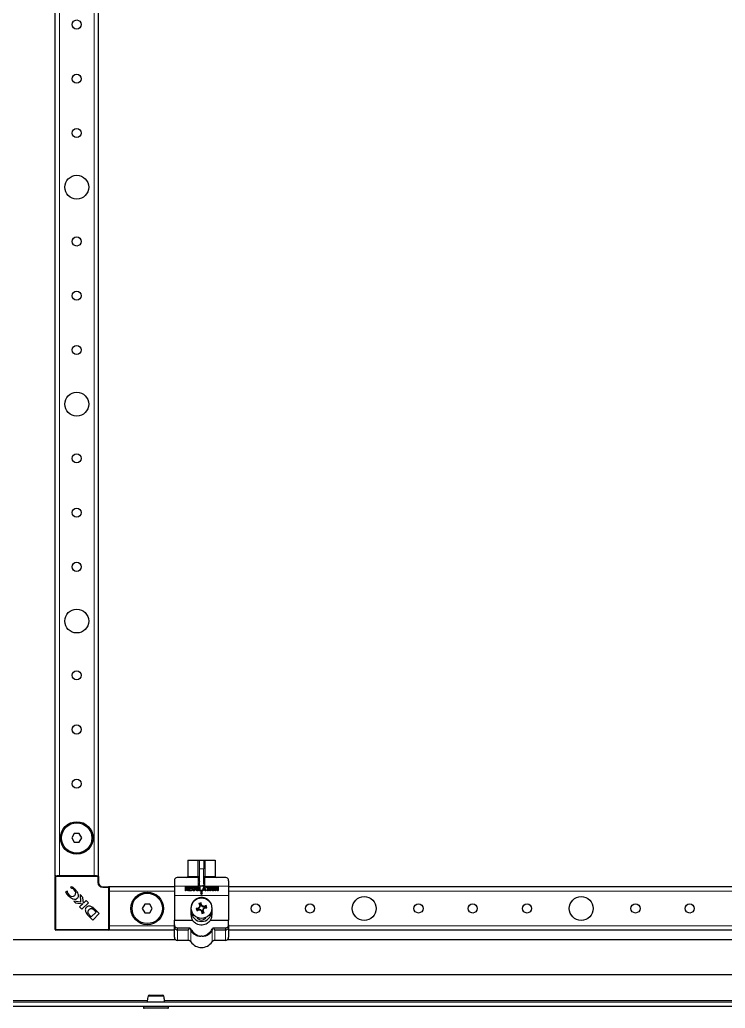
# Model space of a CAD drawing. Header units: millimetres. Extents: x -1275 to 3240, y -1281 to 1219.
# Drawn here: x -264 to 61.1, y -899.7 to -444 of the extents above; entities that cross this region are included whole.
import ezdxf

# ---------------------------------------------------------------- set-up
doc = ezdxf.new("R2010")
doc.units = ezdxf.units.MM

msp = doc.modelspace()

# ---------------------------------------------------------------- linework, layer by layer
at = {"color": 7, "linetype": 'Continuous', "lineweight": 25}
for p, q in [((-247.76, -838.72), (-247.76, 396.28)), ((-227.76, -838.72), (-227.76, 396.28)), ((-238.91, -819.22), (-240.07, -821.22)), ((-236.6, -819.22), (-238.91, -819.22)), ((-235.45, -821.22), (-236.6, -819.22)), ((-240.07, -821.22), (-238.91, -823.22)), ((-238.91, -823.22), (-236.6, -823.22)), ((-236.6, -823.22), (-235.45, -821.22)), ((-186.51, -831.42), (-186.51, -838.92)), ((-186.51, -831.42), (-181.98, -831.42)), ((-181.98, -831.42), (-181.26, -831.42)), ((-181.26, -831.42), (-179.26, -831.42)), ((-181.26, -835.42), (-181.26, -831.42)), ((-179.26, -831.42), (-179.26, -835.42)), ((-179.26, -831.42), (-178.53, -831.42)), ((-178.53, -831.42), (-174.01, -831.42)), ((-174.01, -831.42), (-174.01, -838.92)), ((-181.26, -841.36), (-181.26, -835.42)), ((-179.26, -841.35), (-179.26, -835.42)), ((-247.46, -838.72), (-247.76, -838.72)), ((-247.76, -863.42), (-247.76, -839.02)), ((-247.46, -838.72), (-246.81, -838.72)), ((-245.76, -838.72), (-246.81, -838.72)), ((-229.76, -838.72), (-245.76, -838.72)), ((-228.7, -838.72), (-229.76, -838.72)), ((-228.7, -838.72), (-228.06, -838.72)), ((-227.76, -838.72), (-228.06, -838.72)), ((-227.76, -839.02), (-227.76, -841.72)), ((-192.76, -840.92), (-192.76, -843.42)), ((-181.76, -839.42), (-191.26, -839.42)), ((-169.26, -839.42), (-178.76, -839.42)), ((-167.76, -840.92), (-167.76, -843.42)), ((-242.21, -845.78), (-242.9, -846.11)), ((-242.08, -845.92), (-242.21, -845.78)), ((-240.13, -843.72), (-240.64, -843.97)), ((-240.64, -843.97), (-240.53, -844.08)), ((-236.17, -847.35), (-235.99, -850.82)), ((-234.88, -848.63), (-236.17, -847.35)), ((-225.76, -843.72), (-223.06, -843.72)), ((-192.76, -843.72), (-222.76, -843.72)), ((-222.76, -843.72), (-222.76, -844.02)), ((-222.76, -844.02), (-222.76, -844.66)), ((-222.76, -844.66), (-222.76, -845.72)), ((-222.76, -845.72), (-222.76, -861.72)), ((-192.76, -843.42), (-192.76, -847.67)), ((-187.66, -843.77), (-186.91, -843.77)), ((-187.66, -845.43), (-187.66, -843.77)), ((-186.91, -844.03), (-187.4, -844.03)), ((-187.4, -844.03), (-187.4, -844.54)), ((-187.4, -844.54), (-186.81, -844.54)), ((-187.11, -844.8), (-187.4, -844.8)), ((-187.4, -844.8), (-187.4, -845.43)), ((-186.62, -845.51), (-187.11, -844.8)), ((-186.81, -844.8), (-186.4, -845.37)), ((-186.06, -845.54), (-186.06, -843.77)), ((-186.06, -843.77), (-185, -843.77)), ((-185, -845.54), (-186.06, -845.54)), ((-185, -844.03), (-185.79, -844.03)), ((-185.79, -844.03), (-185.79, -844.44)), ((-185.79, -844.44), (-185.05, -844.44)), ((-185.05, -844.7), (-185.79, -844.7)), ((-185.79, -844.7), (-185.79, -845.28)), ((-185.79, -845.28), (-185, -845.28)), ((-183.72, -844.61), (-183.23, -844.61)), ((-183.52, -844.87), (-183.72, -844.87)), ((-183.23, -844.61), (-183.23, -844.91)), ((-182.8, -844.96), (-182.8, -843.88)), ((-182.53, -843.88), (-182.53, -844.96)), ((-181.79, -844.94), (-181.79, -843.88)), ((-181.53, -843.88), (-181.53, -844.94)), ((-181.24, -845.57), (-181.24, -843.9)), ((-180.18, -845.57), (-181.24, -845.57)), ((-180.98, -843.9), (-180.98, -845.3)), ((-180.98, -845.3), (-180.18, -845.3)), ((-180.51, -846.77), (-180.76, -846.77)), ((-180.76, -846.77), (-180.26, -847.27)), ((-180.01, -845.77), (-180.51, -845.77)), ((-180.51, -845.77), (-180.51, -846.77)), ((-180.26, -847.27), (-179.76, -846.77)), ((-180.01, -846.77), (-180.01, -845.77)), ((-179.76, -846.77), (-180.01, -846.77)), ((-179.82, -845.39), (-179.24, -843.86)), ((-179.48, -845.23), (-179.57, -845.48)), ((-178.67, -845.23), (-179.48, -845.23)), ((-179.08, -844.1), (-179.39, -844.97)), ((-179.39, -844.97), (-178.76, -844.97)), ((-178.76, -844.97), (-179.08, -844.1)), ((-178.92, -843.88), (-178.33, -845.39)), ((-178.57, -845.47), (-178.67, -845.23)), ((-177.99, -843.77), (-176.87, -843.77)), ((-177.57, -844.03), (-177.99, -844.03)), ((-177.57, -845.5), (-177.57, -844.03)), ((-176.87, -844.03), (-177.26, -844.03)), ((-177.26, -844.03), (-177.26, -845.5)), ((-176.4, -845.43), (-176.4, -843.9)), ((-176.13, -843.9), (-176.13, -845.43)), ((-173.98, -845.43), (-173.98, -843.87)), ((-173.71, -843.83), (-172.9, -845.06)), ((-172.88, -845.46), (-173.71, -844.19)), ((-173.71, -844.19), (-173.71, -845.43)), ((-172.9, -845.06), (-172.9, -843.88)), ((-172.63, -843.88), (-172.63, -845.43)), ((-167.76, -843.42), (-167.76, -847.67)), ((312.24, -843.72), (-167.76, -843.72)), ((-239.09, -850.35), (-238.29, -851.14)), ((-235.99, -850.82), (-239.09, -850.35)), ((-238.29, -851.14), (-235.02, -851.63)), ((-235.02, -851.63), (-236.41, -853.02)), ((-235.37, -854.07), (-232.41, -851.11)), ((-234.71, -851.29), (-234.88, -848.63)), ((-233.47, -850.05), (-234.71, -851.29)), ((-232.41, -851.11), (-233.47, -850.05)), ((-206.41, -851.72), (-207.57, -853.72)), ((-204.1, -851.72), (-206.41, -851.72)), ((-202.95, -853.72), (-204.1, -851.72)), ((-192.76, -847.67), (-192.76, -859.17)), ((-181.17, -851.53), (-181.47, -851.41)), ((-181.17, -851.53), (-180.59, -851.36)), ((-180.76, -852.22), (-181.17, -851.53)), ((-180.59, -851.36), (-180.39, -851.1)), ((-180.59, -851.36), (-180.55, -852.16)), ((-180.55, -852.16), (-180.33, -852.06)), ((-167.76, -847.67), (-167.76, -859.17)), ((-236.41, -853.02), (-235.37, -854.07)), ((-231.07, -857.55), (-228.88, -855.37)), ((-230.36, -859.07), (-227.4, -856.11)), ((-228.88, -855.37), (-229.56, -854.71)), ((-229.29, -854.22), (-229.31, -854.2)), ((-227.4, -856.11), (-229.29, -854.22)), ((-207.57, -853.72), (-206.41, -855.72)), ((-206.41, -855.72), (-204.1, -855.72)), ((-204.1, -855.72), (-202.95, -853.72)), ((-185.11, -853.57), (-185.11, -856.57)), ((-184.91, -855.07), (-185.11, -855.07)), ((-182.46, -853.9), (-182.73, -853.7)), ((-182.46, -853.9), (-181.66, -853.86)), ((-182.29, -854.48), (-182.46, -853.9)), ((-182.29, -854.48), (-182.41, -854.78)), ((-181.6, -854.07), (-182.29, -854.48)), ((-181.66, -853.86), (-181.77, -853.64)), ((-181.66, -853.86), (-180.99, -853.16)), ((-181.6, -854.07), (-181.57, -854.32)), ((-180.66, -854.3), (-181.6, -854.07)), ((-180.99, -853.16), (-181.21, -853.05)), ((-180.76, -852.22), (-181.01, -852.26)), ((-180.99, -853.16), (-180.76, -852.22)), ((-180.66, -854.3), (-180.78, -854.52)), ((-179.96, -854.97), (-180.66, -854.3)), ((-180.55, -852.16), (-179.85, -852.83)), ((-179.96, -854.97), (-180.18, -855.07)), ((-179.93, -855.77), (-180.12, -856.04)), ((-179.93, -855.77), (-179.96, -854.97)), ((-179.35, -855.6), (-179.93, -855.77)), ((-179.85, -852.83), (-179.74, -852.62)), ((-179.85, -852.83), (-178.91, -853.06)), ((-179.52, -853.97), (-179.75, -854.91)), ((-179.75, -854.91), (-179.51, -854.88)), ((-179.75, -854.91), (-179.35, -855.6)), ((-178.85, -853.27), (-179.52, -853.97)), ((-179.52, -853.97), (-179.31, -854.09)), ((-179.35, -855.6), (-179.05, -855.72)), ((-178.91, -853.06), (-178.95, -852.82)), ((-178.91, -853.06), (-178.22, -852.66)), ((-178.05, -853.24), (-178.85, -853.27)), ((-178.85, -853.27), (-178.75, -853.49)), ((-178.22, -852.66), (-178.1, -852.36)), ((-178.22, -852.66), (-178.05, -853.24)), ((-178.05, -853.24), (-177.79, -853.43)), ((-175.41, -855.07), (-175.61, -855.07)), ((-175.41, -856.57), (-175.41, -853.57)), ((-232.36, -857.08), (-230.36, -859.07)), ((-231.81, -856.83), (-231.07, -857.55)), ((-192.76, -861.31), (-192.76, -859.17)), ((-192.76, -859.17), (-184.35, -859.17)), ((-176.16, -859.17), (-167.76, -859.17)), ((-167.76, -861.31), (-167.76, -859.17)), ((-223.06, -863.72), (-247.46, -863.72)), ((-222.76, -861.72), (-222.76, -862.77)), ((-222.76, -862.77), (-222.76, -863.42)), ((-222.76, -863.42), (-222.76, -863.72)), ((-192.76, -863.72), (-222.76, -863.72)), ((-192.76, -862.22), (-192.76, -861.31)), ((-192.76, -867.02), (-192.76, -862.22)), ((-191.26, -862.7), (-185.74, -862.7)), ((-191.26, -863.6), (-186.35, -863.6)), ((-174.78, -862.7), (-169.26, -862.7)), ((-174.17, -863.6), (-169.26, -863.6)), ((-167.76, -861.31), (-167.76, -862.22)), ((-167.76, -862.22), (-167.76, -867.02)), ((312.24, -863.72), (-167.76, -863.72)), ((-192.16, -868.22), (-292.51, -868.22)), ((-186.35, -868.52), (-191.26, -868.52)), ((-169.26, -868.52), (-174.17, -868.52)), ((337.74, -868.22), (-168.36, -868.22)), ((-295.26, -884.22), (337.74, -884.22)), ((-300.96, -896.72), (389.44, -896.72)), ((-300.96, -898.72), (389.44, -898.72)), ((-207.01, -898.72), (-207.01, -899.47)), ((-204.27, -899.72), (-206.76, -899.72)), ((-195.76, -899.72), (-204.27, -899.72)), ((-195.51, -899.47), (-195.51, -898.72))]:
    msp.add_line(p, q, dxfattribs=at)
at = {"color": 8, "linetype": 'Continuous', "lineweight": 18}
for p, q in [((-245.76, -838.72), (-245.76, 396.28)), ((-229.76, -838.72), (-229.76, 396.28)), ((-181.98, -838.92), (-181.98, -831.42)), ((-178.53, -831.42), (-178.53, -838.92)), ((-179.26, -835.42), (-181.26, -835.42)), ((-247.76, -839.02), (-247.46, -839.02)), ((-247.46, -838.72), (-247.46, -839.02)), ((-247.46, -839.02), (-247.46, -863.42)), ((-228.06, -839.02), (-247.46, -839.02)), ((-228.06, -838.72), (-228.06, -839.02)), ((-228.06, -841.72), (-228.06, -839.02)), ((-228.06, -839.02), (-227.76, -839.02)), ((-227.76, -841.72), (-228.06, -841.72)), ((-186.51, -838.92), (-181.98, -838.92)), ((-181.98, -838.92), (-181.26, -838.92)), ((-181.76, -843.42), (-181.76, -839.42)), ((-181.26, -843.42), (-181.26, -841.36)), ((-179.26, -838.92), (-178.53, -838.92)), ((-178.76, -839.42), (-178.76, -843.35)), ((-178.53, -838.92), (-174.01, -838.92)), ((-225.76, -843.72), (-225.76, -844.02)), ((-223.06, -844.02), (-225.76, -844.02)), ((-223.06, -843.72), (-223.06, -844.02)), ((-223.06, -863.42), (-223.06, -844.02)), ((-223.06, -844.02), (-222.76, -844.02)), ((-192.76, -845.72), (-222.76, -845.72)), ((-181.76, -843.42), (-192.76, -843.42)), ((-167.76, -843.42), (-181.26, -843.42)), ((312.24, -845.72), (-167.76, -845.72)), ((-167.76, -847.67), (-192.76, -847.67)), ((-247.46, -863.42), (-247.76, -863.42)), ((-247.46, -863.42), (-223.06, -863.42)), ((-247.46, -863.42), (-247.46, -863.72)), ((-223.06, -863.42), (-223.06, -863.72)), ((-223.06, -863.42), (-222.76, -863.42)), ((-192.76, -861.72), (-222.76, -861.72)), ((-191.26, -862.7), (-191.26, -863.6)), ((-191.26, -863.6), (-191.26, -868.52)), ((-186.35, -868.52), (-186.35, -863.6)), ((-185.11, -864.2), (-185.11, -869.17)), ((-175.4, -869.17), (-175.4, -864.2)), ((-174.17, -863.6), (-174.17, -868.52)), ((-169.26, -863.6), (-169.26, -862.7)), ((-169.26, -868.52), (-169.26, -863.6)), ((312.24, -861.72), (-167.76, -861.72)), ((-205.23, -896.12), (-300.66, -896.12)), ((285.77, -896.12), (-197.29, -896.12)), ((-207.01, -899.47), (-204.4, -899.47)), ((-204.4, -899.47), (-195.51, -899.47))]:
    msp.add_line(p, q, dxfattribs=at)
at = {"color": 8, "linetype": 'Continuous', "lineweight": 18, "flags": 128}
for points in [[(-181.98, -838.92), (-181.98, -839.01), (-181.99, -839.11), (-182, -839.2), (-182.02, -839.27), (-182.04, -839.33), (-182.07, -839.38), (-182.09, -839.41), (-182.12, -839.42)], [(-178.4, -839.42), (-178.42, -839.41), (-178.45, -839.38), (-178.47, -839.33), (-178.49, -839.27), (-178.51, -839.2), (-178.52, -839.11), (-178.53, -839.01), (-178.53, -838.92)]]:
    msp.add_lwpolyline(points, dxfattribs=at)
at = {"color": 7, "linetype": 'Continuous', "lineweight": 25}
for centre, radius in [((-237.76, -446.22), 2.1), ((-237.76, -471.22), 2.1), ((-237.76, -496.22), 2.1), ((-237.76, -521.22), 5.5), ((-237.76, -546.22), 2.1), ((-237.76, -571.22), 2.1), ((-237.76, -596.22), 2.1), ((-237.76, -621.22), 5.5), ((-237.76, -646.22), 2.1), ((-237.76, -671.22), 2.1), ((-237.76, -696.22), 2.1), ((-237.76, -721.22), 5.5), ((-237.76, -746.22), 2.1), ((-237.76, -771.22), 2.1), ((-237.76, -796.22), 2.1), ((-237.76, -821.22), 7.5), ((-237.76, -821.22), 7), ((-205.26, -853.72), 7.5), ((-205.26, -853.72), 7), ((-180.26, -853.57), 4.75), ((-155.26, -853.72), 2.1), ((-130.26, -853.72), 2.1), ((-105.26, -853.72), 5.5), ((-80.26, -853.72), 2.1), ((-55.26, -853.72), 2.1), ((-30.26, -853.72), 2.1), ((-5.26, -853.72), 5.5), ((19.74, -853.72), 2.1), ((44.74, -853.72), 2.1)]:
    msp.add_circle(centre, radius, dxfattribs=at)
for centre, radius, start, end in [((-247.46, -839.02), 0.3, 90, 180), ((-228.06, -839.02), 0.3, 0, 90), ((-225.76, -841.72), 2, 180, 270), ((-187.01, -838.92), 0.5, 270, 0), ((-181.76, -838.92), 0.5, 270, 0), ((-178.76, -838.92), 0.5, 180, 270), ((-173.51, -838.92), 0.5, 180, 270), ((-239.76, -846.21), 1.97, 218.454, 305.887), ((-240.16, -846.64), 1.94, 323.3097, 52.3464), ((-223.06, -844.02), 0.3, 0, 90), ((-159.96, -923.13), 74.88, 105.834, 106.6907), ((-120.7, -818.63), 69.05, 208.3479, 209.1477), ((-249.26, -856.13), 69.05, 3.3769, 4.1768), ((-231.81, -907.44), 75.61, 46.4711, 47.0889), ((-229.15, -853.42), 4.87, 200.3445, 228.7777), ((-227.34, -852.64), 6.12, 216.9888, 223.0744), ((-180.26, -855.07), 4.65, 180, 0), ((-177.7, -922.57), 69.05, 93.3769, 94.1768), ((-110.69, -833.27), 74.88, 195.834, 196.6907), ((-215.2, -794.01), 69.05, 298.3479, 299.1477), ((-126.39, -905.12), 75.61, 136.4711, 137.0889), ((-162.55, -781.14), 75.61, 255.4358, 256.0536), ((-107.83, -871.27), 75.61, 165.4358, 166.0536), ((-128.7, -799.7), 75.61, 226.4711, 227.0889), ((-111.26, -851.01), 69.05, 183.3769, 184.1768), ((-200.55, -784), 74.88, 285.834, 286.6907), ((-197.96, -926), 75.61, 75.4358, 76.0536), ((-252.69, -835.86), 75.61, 345.4358, 346.0536), ((-239.81, -888.51), 69.05, 28.3479, 29.1477), ((-234.13, -802.01), 75.61, 316.4711, 317.0889), ((-145.32, -913.12), 69.05, 118.3479, 119.1477), ((-182.82, -784.57), 69.05, 273.3769, 274.1768), ((-249.82, -873.86), 74.88, 15.834, 16.6907), ((-180.26, -856.57), 2.5, 209.1764, 330.8236), ((-247.46, -863.42), 0.3, 180, 270), ((-223.06, -863.42), 0.3, 270, 0), ((-191.26, -867.02), 1.5, 180, 270), ((-186.35, -870.02), 1.5, 34.5604, 90), ((-180.26, -865.82), 5.89, 214.5604, 325.4396), ((-174.17, -870.02), 1.5, 90, 145.4396), ((-169.26, -867.02), 1.5, 270, 0), ((-204.37, -894.22), 0.5, 89.9637, 164.834), ((-198.15, -894.22), 0.5, 15.2465, 90.046), ((-206.76, -899.47), 0.25, 180, 270), ((-195.76, -899.47), 0.25, 270, 0)]:
    msp.add_arc(centre, radius, start, end, dxfattribs=at)
at = {"color": 8, "linetype": 'Continuous', "lineweight": 18}
msp.add_arc((-225.76, -841.72), 2.3, 180, 270, dxfattribs=at)
at = {"color": 7, "linetype": 'Continuous', "lineweight": 25}
msp.add_ellipse((15247.92, -843.42), major_axis=(15429.18, 0), ratio=0.000259, start_param=3.123591, end_param=3.141593, dxfattribs=at)
for points, knots in [([(-191.26, -839.42), (-191.26, -839.42), (-191.33, -839.42), (-191.68, -839.44), (-192.21, -839.68), (-192.68, -840.26), (-192.73, -840.73), (-192.76, -840.92)], [0, 0, 0, 0, 0.003231, 0.101221, 0.514725, 0.80586, 1, 1, 1, 1]), ([(-181.26, -841.36), (-181.3, -841.69), (-181.38, -842.4), (-181.63, -843.06), (-181.76, -843.41), (-181.76, -843.42)], [0, 0, 0, 0, 0.475461, 0.994056, 1, 1, 1, 1]), ([(-178.76, -843.35), (-178.76, -843.35), (-178.76, -843.34), (-178.77, -843.34), (-178.78, -843.32), (-178.82, -843.24), (-178.94, -842.91), (-179.16, -842.28), (-179.22, -841.68), (-179.26, -841.35)], [0, 0, 0, 0, 0.00167, 0.003889, 0.009531, 0.034361, 0.132751, 0.526214, 1, 1, 1, 1]), ([(-167.76, -840.92), (-167.78, -840.73), (-167.84, -840.26), (-168.31, -839.68), (-168.84, -839.44), (-169.19, -839.42), (-169.26, -839.42), (-169.26, -839.42)], [0, 0, 0, 0, 0.19414, 0.485275, 0.898779, 0.996769, 1, 1, 1, 1]), ([(-242.9, -846.11), (-242.72, -846.45), (-242.38, -847.08), (-241.89, -847.61), (-241.66, -847.85)], [0, 0, 0, 0, 0.5368, 1, 1, 1, 1]), ([(-241.3, -847.43), (-241.52, -847.17), (-241.9, -846.72), (-242.02, -846.16), (-242.08, -845.92)], [0, 0, 0, 0, 0.579608, 1, 1, 1, 1]), ([(-240.53, -844.08), (-240.22, -844.22), (-239.65, -844.48), (-239.19, -844.91), (-238.98, -845.11)], [0, 0, 0, 0, 0.547643, 1, 1, 1, 1]), ([(-238.62, -844.82), (-238.88, -844.58), (-239.35, -844.15), (-239.9, -843.85), (-240.13, -843.72)], [0, 0, 0, 0, 0.577653, 1, 1, 1, 1]), ([(-237.5, -849.05), (-237.36, -848.89), (-237.08, -848.55), (-236.91, -847.86), (-237.04, -846.98), (-237.61, -845.91), (-238.25, -845.22), (-238.62, -844.82)], [0, 0, 0, 0, 0.130532, 0.266031, 0.423997, 0.666819, 1, 1, 1, 1]), ([(-187.54, -845.57), (-187.56, -845.57), (-187.6, -845.56), (-187.65, -845.53), (-187.66, -845.48), (-187.66, -845.45), (-187.66, -845.43)], [0, 0, 0, 0, 0.280437, 0.558281, 0.778899, 1, 1, 1, 1]), ([(-187.4, -845.43), (-187.4, -845.45), (-187.4, -845.5), (-187.44, -845.55), (-187.5, -845.56), (-187.53, -845.57), (-187.54, -845.57)], [0, 0, 0, 0, 0.2804979, 0.5583245, 0.7788676, 1, 1, 1, 1]), ([(-186.91, -843.77), (-186.83, -843.78), (-186.69, -843.79), (-186.58, -843.87), (-186.53, -843.91)], [0, 0, 0, 0, 0.5597473, 1, 1, 1, 1]), ([(-186.72, -844.1), (-186.75, -844.08), (-186.81, -844.04), (-186.88, -844.03), (-186.91, -844.03)], [0, 0, 0, 0, 0.559136, 1, 1, 1, 1]), ([(-186.81, -844.54), (-186.79, -844.53), (-186.75, -844.53), (-186.72, -844.5), (-186.71, -844.49)], [0, 0, 0, 0, 0.558174, 1, 1, 1, 1]), ([(-186.57, -844.71), (-186.61, -844.74), (-186.68, -844.78), (-186.77, -844.8), (-186.81, -844.8)], [0, 0, 0, 0, 0.56031, 1, 1, 1, 1]), ([(-186.63, -844.29), (-186.64, -844.25), (-186.64, -844.18), (-186.69, -844.12), (-186.72, -844.1)], [0, 0, 0, 0, 0.559692, 1, 1, 1, 1]), ([(-186.71, -844.49), (-186.7, -844.48), (-186.67, -844.45), (-186.64, -844.38), (-186.64, -844.33), (-186.63, -844.29)], [0, 0, 0, 0, 0.279917, 0.56006, 1, 1, 1, 1]), ([(-186.52, -845.57), (-186.53, -845.57), (-186.55, -845.57), (-186.59, -845.55), (-186.61, -845.52), (-186.62, -845.51)], [0, 0, 0, 0, 0.28022, 0.561305, 1, 1, 1, 1]), ([(-186.37, -844.29), (-186.38, -844.39), (-186.4, -844.55), (-186.52, -844.66), (-186.57, -844.71)], [0, 0, 0, 0, 0.559457, 1, 1, 1, 1]), ([(-186.53, -843.91), (-186.48, -843.97), (-186.39, -844.08), (-186.38, -844.23), (-186.37, -844.29)], [0, 0, 0, 0, 0.5589475, 1, 1, 1, 1]), ([(-186.37, -845.44), (-186.37, -845.46), (-186.38, -845.5), (-186.43, -845.54), (-186.47, -845.56), (-186.51, -845.57), (-186.52, -845.57)], [0, 0, 0, 0, 0.278138, 0.558544, 0.779161, 1, 1, 1, 1]), ([(-186.4, -845.37), (-186.39, -845.38), (-186.38, -845.4), (-186.37, -845.43), (-186.37, -845.44)], [0, 0, 0, 0, 0.561079, 1, 1, 1, 1]), ([(-185.05, -844.44), (-185.03, -844.44), (-184.98, -844.44), (-184.93, -844.47), (-184.9, -844.52), (-184.9, -844.56), (-184.89, -844.57)], [0, 0, 0, 0, 0.280945, 0.559897, 0.779525, 1, 1, 1, 1]), ([(-184.89, -844.57), (-184.9, -844.59), (-184.9, -844.64), (-184.96, -844.7), (-185.01, -844.7), (-185.05, -844.7)], [0, 0, 0, 0, 0.2810994, 0.5597683, 1, 1, 1, 1]), ([(-185, -843.77), (-184.97, -843.77), (-184.93, -843.77), (-184.87, -843.8), (-184.85, -843.85), (-184.84, -843.88), (-184.84, -843.9)], [0, 0, 0, 0, 0.280872, 0.559701, 0.779382, 1, 1, 1, 1]), ([(-184.84, -843.9), (-184.84, -843.92), (-184.85, -843.97), (-184.9, -844.03), (-184.96, -844.03), (-185, -844.03)], [0, 0, 0, 0, 0.281053, 0.559663, 1, 1, 1, 1]), ([(-185, -845.28), (-184.98, -845.28), (-184.93, -845.28), (-184.88, -845.31), (-184.85, -845.36), (-184.84, -845.39), (-184.84, -845.41)], [0, 0, 0, 0, 0.280912, 0.5597137, 0.7794989, 1, 1, 1, 1]), ([(-184.84, -845.41), (-184.84, -845.43), (-184.85, -845.48), (-184.9, -845.54), (-184.96, -845.54), (-185, -845.54)], [0, 0, 0, 0, 0.281214, 0.559901, 1, 1, 1, 1]), ([(-184.5, -844.67), (-184.49, -844.53), (-184.48, -844.29), (-184.36, -844.09), (-184.3, -844)], [0, 0, 0, 0, 0.5603404, 1, 1, 1, 1]), ([(-184.31, -845.28), (-184.37, -845.17), (-184.48, -844.98), (-184.49, -844.77), (-184.5, -844.67)], [0, 0, 0, 0, 0.559347, 1, 1, 1, 1]), ([(-183.78, -845.57), (-183.84, -845.56), (-183.96, -845.55), (-184.15, -845.46), (-184.25, -845.35), (-184.31, -845.28)], [0, 0, 0, 0, 0.280314, 0.560507, 1, 1, 1, 1]), ([(-184.3, -844), (-184.23, -843.92), (-184.09, -843.77), (-183.9, -843.75), (-183.81, -843.75)], [0, 0, 0, 0, 0.559217, 1, 1, 1, 1]), ([(-183.82, -844.01), (-183.86, -844.01), (-183.93, -844.02), (-184.06, -844.09), (-184.21, -844.3), (-184.23, -844.52), (-184.24, -844.67)], [0, 0, 0, 0, 0.125332, 0.250695, 0.500738, 1, 1, 1, 1]), ([(-184.24, -844.67), (-184.23, -844.76), (-184.22, -844.91), (-184.15, -845.04), (-184.12, -845.1)], [0, 0, 0, 0, 0.55998, 1, 1, 1, 1]), ([(-184.12, -845.1), (-184.07, -845.16), (-183.99, -845.27), (-183.85, -845.29), (-183.79, -845.3)], [0, 0, 0, 0, 0.560858, 1, 1, 1, 1]), ([(-183.85, -844.74), (-183.85, -844.72), (-183.85, -844.68), (-183.82, -844.63), (-183.77, -844.61), (-183.74, -844.61), (-183.72, -844.61)], [0, 0, 0, 0, 0.2806366, 0.5588901, 0.7791438, 1, 1, 1, 1]), ([(-183.72, -844.87), (-183.74, -844.87), (-183.78, -844.87), (-183.83, -844.83), (-183.85, -844.79), (-183.85, -844.76), (-183.85, -844.74)], [0, 0, 0, 0, 0.280664, 0.558735, 0.779002, 1, 1, 1, 1]), ([(-183.63, -844.06), (-183.67, -844.04), (-183.73, -844.01), (-183.79, -844.01), (-183.82, -844.01)], [0, 0, 0, 0, 0.558634, 1, 1, 1, 1]), ([(-183.81, -843.75), (-183.74, -843.75), (-183.62, -843.75), (-183.51, -843.81), (-183.46, -843.84)], [0, 0, 0, 0, 0.560514, 1, 1, 1, 1]), ([(-183.79, -845.3), (-183.76, -845.3), (-183.7, -845.3), (-183.61, -845.25), (-183.57, -845.18), (-183.55, -845.14)], [0, 0, 0, 0, 0.281265, 0.561609, 1, 1, 1, 1]), ([(-183.44, -845.44), (-183.5, -845.48), (-183.6, -845.56), (-183.73, -845.56), (-183.78, -845.57)], [0, 0, 0, 0, 0.558998, 1, 1, 1, 1]), ([(-183.53, -844.17), (-183.55, -844.15), (-183.58, -844.1), (-183.61, -844.07), (-183.63, -844.06)], [0, 0, 0, 0, 0.560467, 1, 1, 1, 1]), ([(-183.55, -845.14), (-183.54, -845.09), (-183.52, -845), (-183.52, -844.91), (-183.52, -844.87)], [0, 0, 0, 0, 0.559597, 1, 1, 1, 1]), ([(-183.42, -844.23), (-183.44, -844.23), (-183.49, -844.22), (-183.52, -844.19), (-183.53, -844.17)], [0, 0, 0, 0, 0.558039, 1, 1, 1, 1]), ([(-183.46, -843.84), (-183.43, -843.87), (-183.36, -843.92), (-183.32, -843.99), (-183.3, -844.02)], [0, 0, 0, 0, 0.559542, 1, 1, 1, 1]), ([(-183.23, -844.91), (-183.24, -845.02), (-183.25, -845.22), (-183.38, -845.37), (-183.44, -845.44)], [0, 0, 0, 0, 0.560493, 1, 1, 1, 1]), ([(-183.26, -844.11), (-183.27, -844.13), (-183.28, -844.17), (-183.32, -844.21), (-183.37, -844.23), (-183.4, -844.23), (-183.42, -844.23)], [0, 0, 0, 0, 0.277709, 0.558209, 0.77892, 1, 1, 1, 1]), ([(-183.3, -844.02), (-183.29, -844.04), (-183.27, -844.06), (-183.27, -844.09), (-183.26, -844.11)], [0, 0, 0, 0, 0.560691, 1, 1, 1, 1]), ([(-182.8, -843.88), (-182.8, -843.86), (-182.8, -843.82), (-182.77, -843.77), (-182.72, -843.75), (-182.69, -843.75), (-182.68, -843.75)], [0, 0, 0, 0, 0.280849, 0.55949, 0.779158, 1, 1, 1, 1]), ([(-182.58, -845.43), (-182.65, -845.36), (-182.78, -845.22), (-182.79, -845.04), (-182.8, -844.96)], [0, 0, 0, 0, 0.558332, 1, 1, 1, 1]), ([(-182.68, -843.75), (-182.66, -843.75), (-182.62, -843.75), (-182.56, -843.78), (-182.54, -843.83), (-182.54, -843.86), (-182.53, -843.88)], [0, 0, 0, 0, 0.28091, 0.559174, 0.779166, 1, 1, 1, 1]), ([(-182.14, -845.57), (-182.23, -845.56), (-182.39, -845.56), (-182.52, -845.47), (-182.58, -845.43)], [0, 0, 0, 0, 0.55925, 1, 1, 1, 1]), ([(-182.53, -844.96), (-182.53, -845.02), (-182.52, -845.12), (-182.45, -845.19), (-182.42, -845.23)], [0, 0, 0, 0, 0.560313, 1, 1, 1, 1]), ([(-182.42, -845.23), (-182.37, -845.25), (-182.29, -845.3), (-182.2, -845.3), (-182.16, -845.3)], [0, 0, 0, 0, 0.559441, 1, 1, 1, 1]), ([(-182.16, -845.3), (-182.11, -845.3), (-182, -845.29), (-181.86, -845.2), (-181.8, -845.07), (-181.79, -844.98), (-181.79, -844.94)], [0, 0, 0, 0, 0.280935, 0.559487, 0.779245, 1, 1, 1, 1]), ([(-181.53, -844.94), (-181.53, -845.04), (-181.55, -845.22), (-181.71, -845.44), (-181.93, -845.54), (-182.07, -845.56), (-182.14, -845.57)], [0, 0, 0, 0, 0.280416, 0.558636, 0.778958, 1, 1, 1, 1]), ([(-181.79, -843.88), (-181.79, -843.86), (-181.79, -843.82), (-181.76, -843.77), (-181.72, -843.75), (-181.69, -843.75), (-181.67, -843.75)], [0, 0, 0, 0, 0.2809, 0.559498, 0.779148, 1, 1, 1, 1]), ([(-181.67, -843.75), (-181.65, -843.75), (-181.61, -843.75), (-181.55, -843.78), (-181.53, -843.83), (-181.53, -843.86), (-181.53, -843.88)], [0, 0, 0, 0, 0.280888, 0.559023, 0.779155, 1, 1, 1, 1]), ([(-181.24, -843.9), (-181.24, -843.88), (-181.24, -843.85), (-181.21, -843.8), (-181.17, -843.77), (-181.13, -843.77), (-181.12, -843.77)], [0, 0, 0, 0, 0.280912, 0.559405, 0.779108, 1, 1, 1, 1]), ([(-181.12, -843.77), (-181.1, -843.77), (-181.06, -843.77), (-181, -843.8), (-180.98, -843.85), (-180.98, -843.89), (-180.98, -843.9)], [0, 0, 0, 0, 0.280813, 0.559099, 0.77917, 1, 1, 1, 1]), ([(-180.18, -845.3), (-180.16, -845.3), (-180.11, -845.31), (-180.06, -845.33), (-180.03, -845.38), (-180.03, -845.42), (-180.03, -845.43)], [0, 0, 0, 0, 0.280855, 0.559718, 0.779518, 1, 1, 1, 1]), ([(-180.03, -845.43), (-180.03, -845.46), (-180.03, -845.5), (-180.09, -845.56), (-180.14, -845.57), (-180.18, -845.57)], [0, 0, 0, 0, 0.281266, 0.560078, 1, 1, 1, 1]), ([(-179.83, -845.44), (-179.83, -845.43), (-179.82, -845.42), (-179.82, -845.4), (-179.82, -845.39)], [0, 0, 0, 0, 0.559504, 1, 1, 1, 1]), ([(-179.7, -845.57), (-179.72, -845.57), (-179.76, -845.56), (-179.8, -845.53), (-179.82, -845.49), (-179.82, -845.46), (-179.83, -845.44)], [0, 0, 0, 0, 0.2795786, 0.5591942, 0.7795822, 1, 1, 1, 1]), ([(-179.57, -845.48), (-179.58, -845.49), (-179.59, -845.52), (-179.63, -845.56), (-179.68, -845.57), (-179.7, -845.57)], [0, 0, 0, 0, 0.28077, 0.560807, 1, 1, 1, 1]), ([(-179.24, -843.86), (-179.24, -843.84), (-179.22, -843.8), (-179.17, -843.75), (-179.13, -843.75), (-179.1, -843.75)], [0, 0, 0, 0, 0.281465, 0.561772, 1, 1, 1, 1]), ([(-179.1, -843.75), (-179.07, -843.75), (-179.03, -843.75), (-178.96, -843.79), (-178.93, -843.84), (-178.92, -843.88)], [0, 0, 0, 0, 0.281226, 0.561522, 1, 1, 1, 1]), ([(-178.46, -845.57), (-178.48, -845.57), (-178.51, -845.56), (-178.55, -845.53), (-178.57, -845.5), (-178.57, -845.47)], [0, 0, 0, 0, 0.2806948, 0.5603349, 1, 1, 1, 1]), ([(-178.32, -845.44), (-178.32, -845.46), (-178.33, -845.5), (-178.37, -845.54), (-178.41, -845.56), (-178.45, -845.57), (-178.46, -845.57)], [0, 0, 0, 0, 0.278517, 0.558613, 0.779333, 1, 1, 1, 1]), ([(-178.33, -845.39), (-178.32, -845.4), (-178.32, -845.42), (-178.32, -845.44), (-178.32, -845.44)], [0, 0, 0, 0, 0.560081, 1, 1, 1, 1]), ([(-178.12, -843.9), (-178.12, -843.88), (-178.12, -843.84), (-178.09, -843.79), (-178.04, -843.77), (-178, -843.77), (-177.99, -843.77)], [0, 0, 0, 0, 0.280713, 0.558701, 0.779045, 1, 1, 1, 1]), ([(-177.99, -844.03), (-178.01, -844.03), (-178.05, -844.03), (-178.1, -844), (-178.12, -843.95), (-178.12, -843.92), (-178.12, -843.9)], [0, 0, 0, 0, 0.28076, 0.558821, 0.778915, 1, 1, 1, 1]), ([(-177.43, -845.64), (-177.45, -845.64), (-177.49, -845.64), (-177.55, -845.6), (-177.57, -845.55), (-177.57, -845.52), (-177.57, -845.5)], [0, 0, 0, 0, 0.2808221, 0.5590594, 0.7790938, 1, 1, 1, 1]), ([(-177.26, -845.5), (-177.26, -845.52), (-177.27, -845.57), (-177.33, -845.63), (-177.39, -845.64), (-177.43, -845.64)], [0, 0, 0, 0, 0.280801, 0.559621, 1, 1, 1, 1]), ([(-176.87, -843.77), (-176.85, -843.77), (-176.8, -843.77), (-176.75, -843.8), (-176.71, -843.85), (-176.71, -843.88), (-176.71, -843.9)], [0, 0, 0, 0, 0.280951, 0.559967, 0.779431, 1, 1, 1, 1]), ([(-176.71, -843.9), (-176.71, -843.92), (-176.72, -843.97), (-176.78, -844.03), (-176.83, -844.03), (-176.87, -844.03)], [0, 0, 0, 0, 0.2810191, 0.5596788, 1, 1, 1, 1]), ([(-176.4, -843.9), (-176.4, -843.88), (-176.4, -843.84), (-176.37, -843.79), (-176.32, -843.77), (-176.29, -843.77), (-176.28, -843.77)], [0, 0, 0, 0, 0.280828, 0.559417, 0.779393, 1, 1, 1, 1]), ([(-176.28, -845.57), (-176.3, -845.57), (-176.34, -845.56), (-176.38, -845.53), (-176.4, -845.48), (-176.4, -845.45), (-176.4, -845.43)], [0, 0, 0, 0, 0.280437, 0.558281, 0.778899, 1, 1, 1, 1]), ([(-176.28, -843.77), (-176.26, -843.77), (-176.22, -843.77), (-176.16, -843.8), (-176.14, -843.85), (-176.14, -843.88), (-176.13, -843.9)], [0, 0, 0, 0, 0.280765, 0.559178, 0.779175, 1, 1, 1, 1]), ([(-176.13, -845.43), (-176.14, -845.45), (-176.14, -845.5), (-176.18, -845.55), (-176.23, -845.57), (-176.26, -845.57), (-176.28, -845.57)], [0, 0, 0, 0, 0.280518, 0.5583, 0.778735, 1, 1, 1, 1]), ([(-175.68, -844.67), (-175.67, -844.54), (-175.66, -844.32), (-175.56, -844.12), (-175.51, -844.04)], [0, 0, 0, 0, 0.559914, 1, 1, 1, 1]), ([(-175.5, -845.28), (-175.56, -845.18), (-175.66, -844.98), (-175.67, -844.76), (-175.68, -844.67)], [0, 0, 0, 0, 0.559149, 1, 1, 1, 1]), ([(-175.51, -844.04), (-175.44, -843.95), (-175.32, -843.79), (-175.12, -843.76), (-175.03, -843.75)], [0, 0, 0, 0, 0.560137, 1, 1, 1, 1]), ([(-175, -845.57), (-175.06, -845.56), (-175.17, -845.55), (-175.35, -845.47), (-175.44, -845.35), (-175.5, -845.28)], [0, 0, 0, 0, 0.280367, 0.560574, 1, 1, 1, 1]), ([(-175.32, -844.21), (-175.35, -844.29), (-175.41, -844.44), (-175.41, -844.6), (-175.42, -844.67)], [0, 0, 0, 0, 0.559075, 1, 1, 1, 1]), ([(-175.42, -844.67), (-175.41, -844.75), (-175.41, -844.91), (-175.34, -845.05), (-175.31, -845.11)], [0, 0, 0, 0, 0.560273, 1, 1, 1, 1]), ([(-175.03, -844.01), (-175.07, -844.01), (-175.14, -844.02), (-175.24, -844.09), (-175.29, -844.17), (-175.32, -844.21)], [0, 0, 0, 0, 0.279832, 0.559843, 1, 1, 1, 1]), ([(-175.31, -845.11), (-175.27, -845.17), (-175.19, -845.27), (-175.06, -845.29), (-175, -845.3)], [0, 0, 0, 0, 0.560567, 1, 1, 1, 1]), ([(-175.03, -843.75), (-174.97, -843.75), (-174.85, -843.76), (-174.66, -843.85), (-174.56, -843.97), (-174.5, -844.04)], [0, 0, 0, 0, 0.280496, 0.560765, 1, 1, 1, 1]), ([(-174.69, -844.21), (-174.74, -844.15), (-174.83, -844.04), (-174.97, -844.02), (-175.03, -844.01)], [0, 0, 0, 0, 0.559596, 1, 1, 1, 1]), ([(-175, -845.3), (-174.97, -845.3), (-174.89, -845.29), (-174.77, -845.23), (-174.71, -845.15), (-174.68, -845.11)], [0, 0, 0, 0, 0.280435, 0.560605, 1, 1, 1, 1]), ([(-174.49, -845.28), (-174.57, -845.37), (-174.7, -845.54), (-174.91, -845.56), (-175, -845.57)], [0, 0, 0, 0, 0.559137, 1, 1, 1, 1]), ([(-174.58, -844.67), (-174.58, -844.58), (-174.59, -844.42), (-174.66, -844.28), (-174.69, -844.21)], [0, 0, 0, 0, 0.560046, 1, 1, 1, 1]), ([(-174.68, -845.11), (-174.65, -845.03), (-174.58, -844.89), (-174.58, -844.73), (-174.58, -844.67)], [0, 0, 0, 0, 0.559133, 1, 1, 1, 1]), ([(-174.5, -844.04), (-174.44, -844.15), (-174.33, -844.34), (-174.32, -844.57), (-174.31, -844.67)], [0, 0, 0, 0, 0.559312, 1, 1, 1, 1]), ([(-174.31, -844.67), (-174.32, -844.79), (-174.33, -845.01), (-174.44, -845.2), (-174.49, -845.28)], [0, 0, 0, 0, 0.5598653, 1, 1, 1, 1]), ([(-173.98, -843.87), (-173.98, -843.85), (-173.97, -843.82), (-173.95, -843.77), (-173.9, -843.75), (-173.87, -843.75), (-173.86, -843.75)], [0, 0, 0, 0, 0.280941, 0.559114, 0.779089, 1, 1, 1, 1]), ([(-173.86, -845.57), (-173.88, -845.57), (-173.92, -845.56), (-173.97, -845.51), (-173.98, -845.46), (-173.98, -845.43)], [0, 0, 0, 0, 0.281503, 0.560294, 1, 1, 1, 1]), ([(-173.86, -843.75), (-173.84, -843.75), (-173.81, -843.75), (-173.75, -843.77), (-173.72, -843.81), (-173.71, -843.83)], [0, 0, 0, 0, 0.280638, 0.560877, 1, 1, 1, 1]), ([(-173.71, -845.43), (-173.71, -845.45), (-173.72, -845.49), (-173.75, -845.54), (-173.81, -845.57), (-173.84, -845.57), (-173.86, -845.57)], [0, 0, 0, 0, 0.280569, 0.558477, 0.77887, 1, 1, 1, 1]), ([(-172.9, -843.88), (-172.9, -843.86), (-172.9, -843.82), (-172.87, -843.77), (-172.82, -843.75), (-172.79, -843.75), (-172.78, -843.75)], [0, 0, 0, 0, 0.280888, 0.559482, 0.77927, 1, 1, 1, 1]), ([(-172.76, -845.57), (-172.77, -845.56), (-172.8, -845.56), (-172.85, -845.52), (-172.87, -845.48), (-172.88, -845.46)], [0, 0, 0, 0, 0.278585, 0.558866, 1, 1, 1, 1]), ([(-172.78, -843.75), (-172.76, -843.75), (-172.72, -843.75), (-172.66, -843.78), (-172.64, -843.83), (-172.64, -843.86), (-172.63, -843.88)], [0, 0, 0, 0, 0.2808356, 0.55925, 0.7791823, 1, 1, 1, 1]), ([(-172.63, -845.43), (-172.64, -845.45), (-172.64, -845.49), (-172.67, -845.54), (-172.71, -845.56), (-172.74, -845.57), (-172.76, -845.57)], [0, 0, 0, 0, 0.2809531, 0.5593907, 0.7790729, 1, 1, 1, 1]), ([(-241.66, -847.85), (-241.29, -848.18), (-240.6, -848.79), (-239.43, -849.34), (-238.48, -849.48), (-237.84, -849.33), (-237.61, -849.14), (-237.5, -849.05)], [0, 0, 0, 0, 0.315674, 0.58952, 0.813199, 0.909026, 1, 1, 1, 1]), ([(-175.41, -853.57), (-175.45, -853.06), (-175.54, -852.05), (-176.32, -850.59), (-177.5, -849.47), (-178.97, -848.8), (-180.58, -848.64), (-182.18, -849.02), (-183.56, -849.9), (-184.55, -851.14), (-185.04, -852.44), (-185.09, -853.23), (-185.11, -853.57)], [0, 0, 0, 0, 0.108524, 0.217459, 0.318088, 0.417791, 0.519828, 0.622975, 0.725929, 0.827131, 0.926323, 1, 1, 1, 1]), ([(-230.64, -853.07), (-230.85, -852.96), (-231.23, -852.75), (-231.87, -852.64), (-232.46, -852.67), (-233, -852.87), (-233.43, -853.23), (-233.72, -853.75), (-233.84, -854.4), (-233.76, -854.86), (-233.71, -855.11)], [0, 0, 0, 0, 0.138091, 0.265455, 0.384013, 0.496103, 0.605759, 0.71979, 0.847662, 1, 1, 1, 1]), ([(-232.14, -854.34), (-232.23, -854.44), (-232.4, -854.61), (-232.58, -854.89), (-232.67, -855.16), (-232.67, -855.49), (-232.52, -855.89), (-232.33, -856.17), (-232.23, -856.33)], [0, 0, 0, 0, 0.176808, 0.319231, 0.43938, 0.552395, 0.749205, 1, 1, 1, 1]), ([(-229.56, -854.71), (-229.76, -854.52), (-230.13, -854.17), (-230.67, -853.84), (-231.12, -853.78), (-231.46, -853.85), (-231.81, -854.04), (-232.02, -854.23), (-232.14, -854.34)], [0, 0, 0, 0, 0.274676, 0.503042, 0.607381, 0.716579, 0.843412, 1, 1, 1, 1]), ([(-229.8, -853.75), (-229.95, -853.61), (-230.21, -853.37), (-230.51, -853.16), (-230.64, -853.07)], [0, 0, 0, 0, 0.55183, 1, 1, 1, 1]), ([(-229.31, -854.2), (-229.39, -854.13), (-229.55, -853.97), (-229.71, -853.82), (-229.8, -853.75)], [0, 0, 0, 0, 0.486421, 1, 1, 1, 1]), ([(-185.11, -856.57), (-185.02, -857.19), (-184.85, -858.47), (-184.39, -859.11), (-184.36, -859.16), (-184.35, -859.17)], [0, 0, 0, 0, 0.417668, 0.852903, 1, 1, 1, 1]), ([(-176.16, -859.17), (-176.11, -859.09), (-176, -858.92), (-175.48, -857.85), (-175.43, -856.86), (-175.41, -856.57)], [0, 0, 0, 0, 0.378823, 0.812228, 1, 1, 1, 1]), ([(-176.16, -859.17), (-176.18, -859.2), (-176.23, -859.27), (-176.59, -859.77), (-177.24, -860.41), (-178.17, -860.99), (-179.32, -861.38), (-180.64, -861.47), (-181.99, -861.17), (-183.12, -860.54), (-183.85, -859.86), (-184.23, -859.36), (-184.34, -859.18), (-184.35, -859.17), (-184.35, -859.17)], [0, 0, 0, 0, 0.088505, 0.177138, 0.262858, 0.344694, 0.430485, 0.525193, 0.625645, 0.723911, 0.812494, 0.894483, 0.978997, 1, 1, 1, 1]), ([(-192.76, -861.31), (-192.74, -861.45), (-192.71, -861.74), (-192.47, -862.14), (-192.12, -862.47), (-191.69, -862.67), (-191.39, -862.69), (-191.26, -862.7)], [0, 0, 0, 0, 0.205683, 0.411346, 0.618649, 0.832339, 1, 1, 1, 1]), ([(-192.76, -862.22), (-192.76, -862.24), (-192.76, -862.34), (-192.72, -862.59), (-192.55, -862.97), (-192.21, -863.32), (-191.76, -863.55), (-191.43, -863.58), (-191.26, -863.6)], [0, 0, 0, 0, 0.017854, 0.141405, 0.356083, 0.570731, 0.785365, 1, 1, 1, 1]), ([(-186.35, -863.6), (-186.34, -863.6), (-186.33, -863.6), (-186.29, -863.59), (-186.23, -863.56), (-186.09, -863.41), (-185.93, -863.12), (-185.81, -862.85), (-185.74, -862.7)], [0, 0, 0, 0, 0.0083828, 0.0191253, 0.04457, 0.140638, 0.5211714, 1, 1, 1, 1]), ([(-185.37, -862.94), (-185.39, -862.93), (-185.5, -862.83), (-185.63, -862.76), (-185.74, -862.7)], [0, 0, 0, 0, 0.161974, 1, 1, 1, 1]), ([(-185.37, -862.94), (-185.35, -863.09), (-185.3, -863.37), (-185.24, -863.71), (-185.2, -863.95), (-185.14, -864.12), (-185.11, -864.2)], [0, 0, 0, 0, 0.383006, 0.690448, 0.847653, 1, 1, 1, 1]), ([(-185.37, -862.94), (-185.07, -863.4), (-184.36, -864.5), (-182.97, -865.67), (-181.61, -866.39), (-180.81, -866.51), (-180.52, -866.55)], [0, 0, 0, 0, 0.255351, 0.615516, 0.86211, 1, 1, 1, 1]), ([(-185.11, -864.2), (-184.93, -864.43), (-184.41, -865.05), (-183.3, -865.85), (-181.91, -866.41), (-180.95, -866.51), (-180.52, -866.55)], [0, 0, 0, 0, 0.169618, 0.470039, 0.762685, 1, 1, 1, 1]), ([(-180, -866.55), (-179.79, -866.53), (-179.06, -866.43), (-177.7, -865.79), (-176.23, -864.59), (-175.46, -863.43), (-175.14, -862.94)], [0, 0, 0, 0, 0.101651, 0.345128, 0.729048, 1, 1, 1, 1]), ([(-180, -866.55), (-179.57, -866.51), (-178.61, -866.41), (-177.21, -865.85), (-176.11, -865.05), (-175.59, -864.43), (-175.4, -864.2)], [0, 0, 0, 0, 0.237351, 0.529954, 0.830331, 1, 1, 1, 1]), ([(-175.4, -864.2), (-175.4, -864.2), (-175.4, -864.19), (-175.39, -864.18), (-175.38, -864.15), (-175.34, -864.05), (-175.27, -863.73), (-175.21, -863.35), (-175.16, -863.03), (-175.14, -862.94)], [0, 0, 0, 0, 0.003748, 0.008698, 0.018275, 0.054741, 0.199177, 0.774578, 1, 1, 1, 1]), ([(-174.78, -862.7), (-174.88, -862.76), (-175.01, -862.83), (-175.12, -862.92), (-175.14, -862.94)], [0, 0, 0, 0, 0.789403, 1, 1, 1, 1]), ([(-174.78, -862.7), (-174.75, -862.76), (-174.68, -862.91), (-174.59, -863.1), (-174.49, -863.27), (-174.42, -863.39), (-174.37, -863.46), (-174.32, -863.51), (-174.29, -863.55), (-174.26, -863.57), (-174.23, -863.59), (-174.2, -863.6), (-174.18, -863.6), (-174.17, -863.6), (-174.17, -863.6)], [0, 0, 0, 0, 0.193858, 0.459768, 0.637307, 0.756, 0.835565, 0.889145, 0.925488, 0.950425, 0.97632, 0.986721, 0.99531, 1, 1, 1, 1]), ([(-169.26, -862.7), (-169.09, -862.69), (-168.76, -862.66), (-168.31, -862.41), (-167.97, -862.05), (-167.78, -861.66), (-167.77, -861.41), (-167.76, -861.31)], [0, 0, 0, 0, 0.2129, 0.425707, 0.640613, 0.853382, 1, 1, 1, 1]), ([(-169.26, -863.6), (-169.09, -863.58), (-168.75, -863.55), (-168.3, -863.32), (-167.96, -862.97), (-167.79, -862.59), (-167.76, -862.34), (-167.76, -862.24), (-167.76, -862.22)], [0, 0, 0, 0, 0.214635, 0.429269, 0.643917, 0.858595, 0.982146, 1, 1, 1, 1]), ([(-180, -866.55), (-180.1, -866.56), (-180.27, -866.57), (-180.44, -866.56), (-180.52, -866.55)], [0, 0, 0, 0, 0.558993, 1, 1, 1, 1]), ([(-204.85, -894.07), (-205.04, -894.81), (-205.26, -895.67), (-205.28, -896.59), (-205.28, -896.72)], [0, 0, 0, 0, 0.85815, 1, 1, 1, 1]), ([(-204.33, -893.72), (-204.34, -893.72), (-204.39, -893.72), (-204.1, -893.72), (-203.59, -893.72), (-202.87, -893.72), (-202.01, -893.72), (-200.95, -893.72), (-199.93, -893.72), (-199.04, -893.72), (-198.43, -893.72), (-198.14, -893.72), (-198.18, -893.72), (-198.19, -893.72)], [0, 0, 0, 0, 0.03384, 0.141254, 0.248698, 0.315774, 0.423314, 0.530846, 0.63821, 0.745706, 0.853372, 0.960917, 1, 1, 1, 1]), ([(-197.24, -896.72), (-197.24, -896.59), (-197.26, -895.67), (-197.48, -894.81), (-197.67, -894.07)], [0, 0, 0, 0, 0.14185, 1, 1, 1, 1])]:
    msp.add_open_spline(points, degree=3, knots=knots, dxfattribs=at)
at = {"color": 8, "linetype": 'Continuous', "lineweight": 18}
msp.add_open_spline([(-197.71, -894.09), (-197.7, -894.09), (-197.65, -894.09), (-197.99, -894.09), (-198.7, -894.09), (-199.72, -894.09), (-200.9, -894.09), (-202.13, -894.09), (-203.12, -894.09), (-203.95, -894.09), (-204.55, -894.09), (-204.87, -894.09), (-204.82, -894.09), (-204.81, -894.09)], degree=3, knots=[0, 0, 0, 0, 0.038891, 0.14638, 0.253973, 0.361383, 0.468681, 0.576165, 0.683665, 0.750707, 0.858068, 0.965424, 1, 1, 1, 1], dxfattribs=at)

doc.saveas('drawing.dxf')
